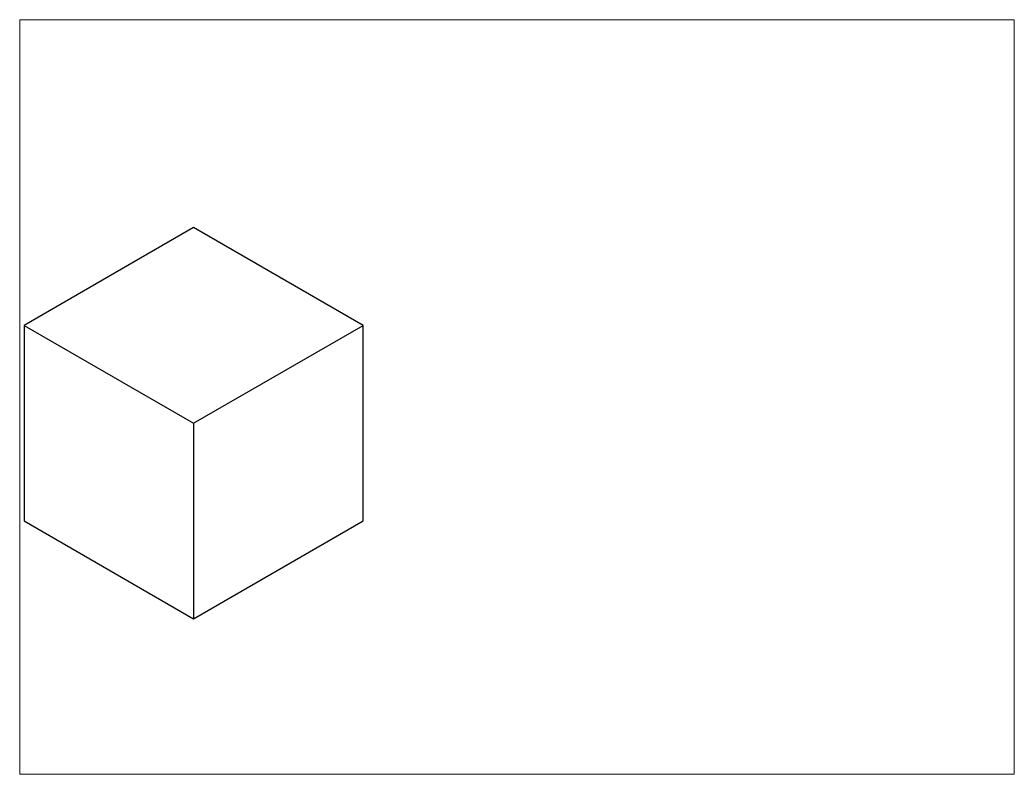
# Paper-space layout 'Layout2' of a CAD drawing. Header units: millimetres. Extents: x 26 to 231, y 20 to 176.
# The model-space entities are those that its viewports show. They can reach past a viewport. Long polylines and large blocks are cut down to what shows.
import ezdxf

# ---------------------------------------------------------------- set-up
doc = ezdxf.new("R2010")
doc.units = ezdxf.units.MM

msp = doc.modelspace()

# ---------------------------------------------------------------- linework, layer by layer
for p, q in [((2775, 2261.3), (2342, 2011.3)), ((3208, 2011.3), (2775, 2261.3)), ((2342, 2011.3), (2342, 1511.3)), ((2342, 2011.3), (2775, 1761.3)), ((2775, 1761.3), (3208, 2011.3)), ((3208, 1511.3), (3208, 2011.3)), ((2775, 1761.3), (2775, 1261.3)), ((2342, 1511.3), (2775, 1261.3)), ((2775, 1261.3), (3208, 1511.3))]:
    msp.add_line(p, q)

psp = doc.layouts.new('Layout2')

# ---------------------------------------------------------------- viewports
at = {"layer": '0'}
psp.add_viewport(center=(128.5, 97.5), size=(205.6, 156), view_center_point=(3601.48, 1828.18), view_height=1927.8273, dxfattribs=at)

doc.saveas('drawing.dxf')
